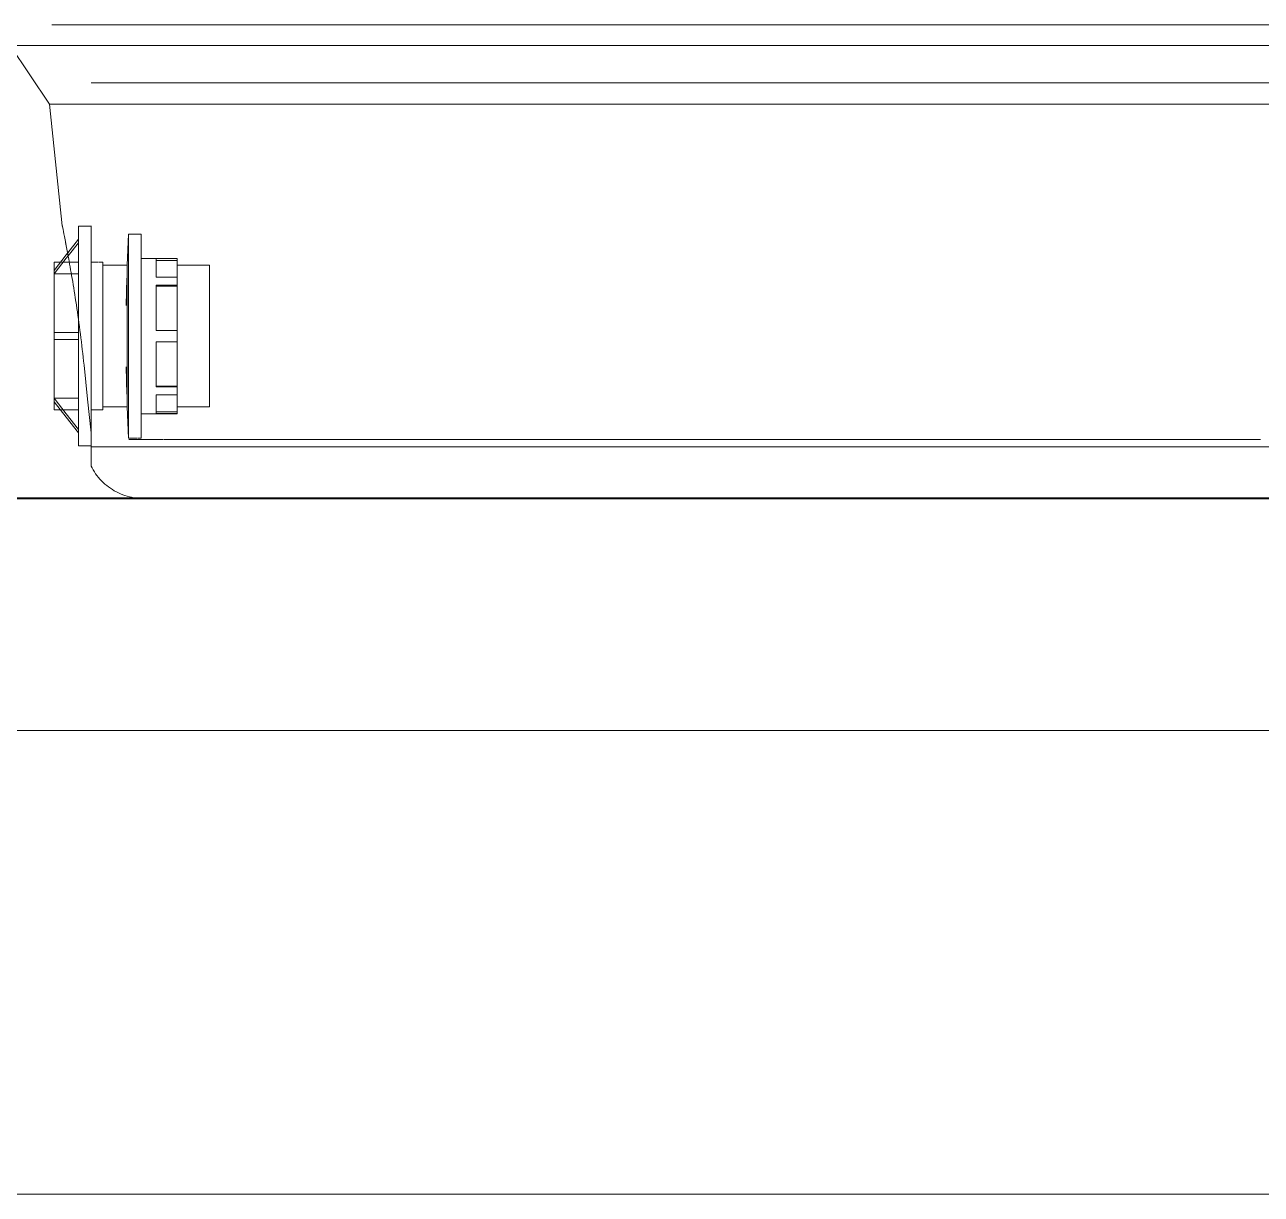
# Model space of a CAD drawing. Header units: metres. Extents: x 15 to 69.3, y -12.4 to 16.4.
# Drawn here: x 25.417 to 25.95, y 2.45 to 2.954 of the extents above; entities that cross this region are included whole.
import ezdxf

# ---------------------------------------------------------------- set-up
doc = ezdxf.new("R2010")
doc.units = ezdxf.units.M
doc.layers.add('1095_ARQ_BASE_COBERTA_dwg', color=7, linetype='Continuous', lineweight=5, true_color=0x767676)
doc.layers.add('A-FLOR', color=7, linetype='Continuous', lineweight=9, true_color=0x007f00)
for name, color, linetype, lineweight in [('A-WALL', 7, 'Continuous', 9), ('KIRYA - PAREDE', 7, 'Continuous', 40), ('KIRYA - PAREDE VISTA', 7, 'Continuous', 15), ('KIRYA - PISO', 7, 'Continuous', 5), ('P-PIPE', 7, 'Continuous', 5), ('P-SANR-FIXT', 7, 'Continuous', 5), ('VEGETAÇÃO', 7, 'Continuous', 5)]:
    doc.layers.add(name, color=color, linetype=linetype, lineweight=lineweight)

# ---------------------------------------------------------------- blocks, each defined once
blk = doc.blocks.new('1095_ARQ_BASE_COBERTA_dwg_A$C015C14DD-V19-AA')
at = {"layer": 'VEGETAÇÃO'}
for p, q in [((-14.60101, 2.75), (-14.94058, 2.75)), ((-14.56266, 2.75), (-14.76231, 2.75))]:
    blk.add_line(p, q, dxfattribs=at)
at = {"layer": 'VEGETAÇÃO', "flags": 128}
for points in [[(-14.76231, 2.75), (-15.13943, 2.75), (-15.22817, 2.75), (-15.40564, 2.75), (-15.6799, 2.75), (-15.84931, 2.75), (-15.98629, 2.75)], [(-15.86494, 2.75), (-15.87561, 2.75), (-15.84361, 2.75), (-15.7796, 2.75), (-15.6799, 2.75), (-15.64388, 2.75), (-15.56092, 2.75), (-15.38345, 2.75), (-15.20598, 2.75), (-15.1838, 2.75), (-15.33909, 2.75), (-15.36127, 2.75)], [(-15.74521, 2.75), (-15.40564, 2.75), (-15.13138, 2.75)], [(-15.73563, 2.75), (-15.46044, 2.75), (-15.18618, 2.75)], [(-15.73563, 2.75), (-15.46044, 2.75), (-15.18618, 2.75)], [(-15.66851, 2.75), (-15.56433, 2.75), (-15.22475, 2.75)], [(-15.65063, 2.75), (-15.37544, 2.75), (-15.10118, 2.75)], [(-15.61285, 2.75), (-15.33766, 2.75), (-15.0634, 2.75)], [(-15.56462, 2.75), (-15.46044, 2.75), (-15.12086, 2.75)], [(-15.56462, 2.75), (-15.46044, 2.75), (-15.12086, 2.75)], [(-15.48117, 2.75), (-15.20598, 2.75), (-15.54556, 2.75)], [(-15.45899, 2.75), (-15.1838, 2.75), (-15.52338, 2.75)], [(-15.31017, 2.75), (-15.20598, 2.75), (-15.48024, 2.75)], [(-15.47963, 2.75), (-15.37544, 2.75), (-15.03586, 2.75)], [(-15.18525, 2.75), (-15.46044, 2.75), (-15.35476, 2.75)], [(-15.18525, 2.75), (-15.46044, 2.75), (-15.35476, 2.75)], [(-15.28799, 2.75), (-15.1838, 2.75), (-15.45806, 2.75)], [(-15.44185, 2.75), (-15.33766, 2.75), (-14.99809, 2.75)], [(-15.06606, 2.75), (-15.40564, 2.75), (-15.13045, 2.75)], [(-15.10025, 2.75), (-15.37544, 2.75), (-15.26976, 2.75)], [(-15.36127, 2.75), (-15.27253, 2.75), (-15.09507, 2.75), (-15.02852, 2.75), (-15.13943, 2.75)], [(-15.06248, 2.75), (-15.33766, 2.75), (-15.23198, 2.75)], [(-15.25934, 2.75), (-14.98415, 2.75), (-15.32373, 2.75)], [(-15.31836, 2.75), (-14.97878, 2.75), (-15.25304, 2.75)], [(-15.04171, 2.75), (-15.3169, 2.75), (-15.21122, 2.75)], [(-15.04264, 2.75), (-15.3169, 2.75), (-14.97733, 2.75)], [(-15.23715, 2.75), (-14.96197, 2.75), (-15.30154, 2.75)], [(-15.28058, 2.75), (-14.941, 2.75), (-15.21526, 2.75)], [(-15.08833, 2.75), (-14.98415, 2.75), (-15.25841, 2.75)], [(-15.25397, 2.75), (-14.97878, 2.75), (-14.70452, 2.75)], [(-15.06615, 2.75), (-14.96197, 2.75), (-15.23622, 2.75)], [(-15.1706, 2.75), (-14.89541, 2.75), (-15.23499, 2.75)], [(-15.22391, 2.75), (-14.88434, 2.75), (-15.1586, 2.75)], [(-15.21619, 2.75), (-14.941, 2.75), (-14.66674, 2.75)], [(-14.9308, 2.75), (-15.20598, 2.75), (-15.1003, 2.75)], [(-14.93172, 2.75), (-15.20598, 2.75), (-14.86641, 2.75)], [(-14.90861, 2.75), (-15.1838, 2.75), (-15.07812, 2.75)], [(-14.90954, 2.75), (-15.1838, 2.75), (-14.84422, 2.75)], [(-14.9996, 2.75), (-14.89541, 2.75), (-15.16967, 2.75)], [(-15.15952, 2.75), (-14.88434, 2.75), (-14.61008, 2.75)], [(-15.0375, 2.75), (-14.76231, 2.75), (-15.10189, 2.75)], [(-15.08296, 2.75), (-14.97878, 2.75), (-14.6392, 2.75)], [(-15.05391, 2.75), (-14.71434, 2.75), (-14.9886, 2.75)], [(-15.04519, 2.75), (-14.941, 2.75), (-14.60143, 2.75)], [(-15.04447, 2.75), (-14.70489, 2.75), (-14.97915, 2.75)], [(-14.8665, 2.75), (-14.76231, 2.75), (-15.03657, 2.75)], [(-15.03503, 2.75), (-14.69545, 2.75), (-14.96971, 2.75)], [(-14.98952, 2.75), (-14.71434, 2.75), (-14.44008, 2.75)], [(-14.98852, 2.75), (-14.88434, 2.75), (-14.54476, 2.75)], [(-14.70896, 2.75), (-14.98415, 2.75), (-14.87846, 2.75)], [(-14.70989, 2.75), (-14.98415, 2.75), (-14.64457, 2.75)], [(-14.98008, 2.75), (-14.70489, 2.75), (-14.43063, 2.75)], [(-14.70359, 2.75), (-14.97878, 2.75), (-14.87309, 2.75)], [(-14.97836, 2.75), (-14.63878, 2.75), (-14.91304, 2.75)], [(-14.97064, 2.75), (-14.69545, 2.75), (-14.42119, 2.75)], [(-14.68678, 2.75), (-14.96197, 2.75), (-14.85628, 2.75)], [(-14.68771, 2.75), (-14.96197, 2.75), (-14.62239, 2.75)], [(-14.66582, 2.75), (-14.941, 2.75), (-14.83532, 2.75)], [(-14.94058, 2.75), (-14.60101, 2.75), (-14.87527, 2.75)], [(-14.91397, 2.75), (-14.63878, 2.75), (-14.36452, 2.75)], [(-14.83785, 2.75), (-14.56266, 2.75), (-14.90224, 2.75)], [(-14.62023, 2.75), (-14.89541, 2.75), (-14.78973, 2.75)], [(-14.62116, 2.75), (-14.89541, 2.75), (-14.55584, 2.75)], [(-14.60915, 2.75), (-14.88434, 2.75), (-14.77865, 2.75)], [(-14.87619, 2.75), (-14.60101, 2.75), (-14.32675, 2.75)], [(-14.87619, 2.75), (-14.60101, 2.75), (-14.32675, 2.75)], [(-14.87527, 2.75), (-14.60101, 2.75), (-14.70519, 2.75)], [(-14.85558, 2.75), (-14.51601, 2.75), (-14.79027, 2.75)], [(-14.66685, 2.75), (-14.56266, 2.75), (-14.83692, 2.75)], [(-14.81852, 2.75), (-14.71434, 2.75), (-14.37476, 2.75)], [(-14.80908, 2.75), (-14.70489, 2.75), (-14.36532, 2.75)], [(-14.79963, 2.75), (-14.69545, 2.75), (-14.35587, 2.75)], [(-14.79892, 2.75), (-14.45934, 2.75), (-14.7336, 2.75)], [(-14.79892, 2.75), (-14.45934, 2.75), (-14.7336, 2.75)], [(-14.79119, 2.75), (-14.51601, 2.75), (-14.24175, 2.75)], [(-14.48713, 2.75), (-14.76231, 2.75), (-14.65663, 2.75)], [(-14.48805, 2.75), (-14.76231, 2.75), (-14.42274, 2.75)], [(-14.74297, 2.75), (-14.63878, 2.75), (-14.29921, 2.75)], [(-14.73453, 2.75), (-14.45934, 2.75), (-14.18508, 2.75)], [(-14.73453, 2.75), (-14.45934, 2.75), (-14.18508, 2.75)], [(-14.73281, 2.75), (-14.39323, 2.75), (-14.66749, 2.75)], [(-14.66038, 2.75), (-14.38519, 2.75), (-14.72477, 2.75)], [(-14.72336, 2.75), (-14.38379, 2.75), (-14.65805, 2.75)], [(-14.43915, 2.75), (-14.71434, 2.75), (-14.60865, 2.75)], [(-14.70519, 2.75), (-14.60101, 2.75), (-14.26143, 2.75)], [(-14.42971, 2.75), (-14.70489, 2.75), (-14.59921, 2.75)]]:
    blk.add_lwpolyline(points, dxfattribs=at)
blk = doc.blocks.new('1095_ARQ_BASE_COBERTA_dwg-3608433-AA')
at = {"layer": 'KIRYA - PAREDE'}
blk.add_line((-13.86098, 2.75), (-15.98629, 2.75), dxfattribs=at)
at = {"layer": 'KIRYA - PAREDE VISTA'}
for p, q in [((-15.98629, 2.75), (-15.1645, 2.75)), ((-13.46031, 2.75), (-15.98629, 2.75)), ((-15.18542, 2.75), (-15.58181, 2.75)), ((-14.93082, 2.75), (-15.09989, 2.75)), ((-14.76175, 2.75), (-15.09989, 2.75)), ((-14.76175, 2.75), (-14.93082, 2.75)), ((-14.71362, 2.75), (-14.01362, 2.75)), ((-14.01362, 2.75), (-14.71362, 2.75))]:
    blk.add_line(p, q, dxfattribs=at)
at = {"layer": 'KIRYA - PAREDE VISTA', "color": 253, "true_color": 0xa6a6a6}
for p, q in [((-14.58614, 2.75), (-15.18542, 2.75)), ((-15.1645, 2.75), (-14.58614, 2.75))]:
    blk.add_line(p, q, dxfattribs=at)
at = {"layer": 'KIRYA - PISO'}
for p, q in [((-11.81764, 2.75), (-15.98641, 2.75)), ((-11.81796, 2.75), (-15.98629, 2.75)), ((-11.81796, 2.75), (-15.98629, 2.75)), ((-11.81796, 2.75), (-15.98629, 2.75)), ((-11.81796, 2.75), (-15.98629, 2.75)), ((-11.8178, 2.75), (-15.5673, 2.75))]:
    blk.add_line(p, q, dxfattribs=at)
at = {"layer": 'KIRYA - PISO', "flags": 128}
blk.add_lwpolyline([(-11.81796, 2.75), (-15.81001, 2.75), (-15.98629, 2.75)], dxfattribs=at)
blk.add_blockref('1095_ARQ_BASE_COBERTA_dwg_A$C015C14DD-V19-AA', (0, 0))
blk = doc.blocks.new('Caixa d_água de polietileno 1000 a 5000 Litros - Fortlev - 1000 L-3619391-AA')
at = {"layer": 'P-SANR-FIXT', "color": 254, "true_color": 0xd2d2d2}
for p, q in [((-15.21869, 2.95423), (-15.22477, 2.95423)), ((-14.79599, 2.95423), (-15.22477, 2.95423)), ((-15.07896, 2.95423), (-15.21869, 2.95423)), ((-14.08479, 2.95423), (-15.07896, 2.95423)), ((-14.67039, 2.95423), (-14.79599, 2.95423)), ((-15.20784, 2.92914), (-14.66919, 2.92914)), ((-15.20784, 2.92914), (-14.24796, 2.92914)), ((-15.20781, 2.86748), (-15.20781, 2.81325)), ((-15.20781, 2.81299), (-15.20781, 2.80748)), ((-15.20781, 2.77823), (-15.20781, 2.80748)), ((-15.20752, 2.77225), (-15.20781, 2.77225)), ((-15.18831, 2.77534), (-15.19164, 2.77534)), ((-15.18831, 2.77534), (-15.19164, 2.77534)), ((-15.17676, 2.77534), (-15.18809, 2.77534)), ((-15.17751, 2.77534), (-15.18809, 2.77534)), ((-15.17676, 2.77534), (-15.17751, 2.77534)), ((-14.70382, 2.77534), (-15.17651, 2.77534)), ((-15.06863, 2.77534), (-15.17651, 2.77534)), ((-15.01131, 2.77534), (-15.06863, 2.77534)), ((-14.71184, 2.77534), (-15.01131, 2.77534)), ((-14.70382, 2.77534), (-14.71184, 2.77534))]:
    blk.add_line(p, q, dxfattribs=at)
at = {"layer": 'P-SANR-FIXT', "color": 8, "true_color": 0x808080}
for p, q in [((-15.24281, 2.94521), (-15.2258, 2.92)), ((-15.24281, 2.94521), (-14.01281, 2.94521)), ((-15.2258, 2.92), (-15.22028, 2.86748)), ((-14.02981, 2.92), (-15.2258, 2.92)), ((-14.68135, 2.77225), (-15.20781, 2.77225))]:
    blk.add_line(p, q, dxfattribs=at)
at = {"layer": 'P-SANR-FIXT', "color": 7, "true_color": 0xefefef}
for p, q in [((-15.24281, 2.94521), (-15.21878, 2.94521)), ((-15.20725, 2.92), (-15.2258, 2.92)), ((-15.20513, 2.77225), (-15.20752, 2.77225)), ((-15.19028, 2.77225), (-15.20498, 2.77225))]:
    blk.add_line(p, q, dxfattribs=at)
at = {"layer": 'P-SANR-FIXT', "color": 7, "true_color": 0xf9f9f9}
for p, q in [((-15.21878, 2.94521), (-15.21819, 2.94521)), ((-15.21789, 2.94521), (-15.20403, 2.94521)), ((-15.20403, 2.94521), (-15.07474, 2.94521)), ((-15.07463, 2.94521), (-14.49708, 2.94521)), ((-15.20583, 2.92), (-15.20725, 2.92)), ((-15.20127, 2.92), (-15.20573, 2.92)), ((-15.13087, 2.92), (-15.20101, 2.92)), ((-14.83678, 2.92), (-15.13087, 2.92)), ((-14.62781, 2.92), (-14.83678, 2.92)), ((-15.18856, 2.77225), (-15.18982, 2.77225)), ((-15.1874, 2.77225), (-15.18854, 2.77225)), ((-15.17776, 2.77225), (-15.1874, 2.77225)), ((-15.12959, 2.77225), (-15.17759, 2.77225)), ((-14.95491, 2.77225), (-15.1294, 2.77225)), ((-14.68135, 2.77225), (-14.95491, 2.77225))]:
    blk.add_line(p, q, dxfattribs=at)
at = {"layer": 'P-SANR-FIXT', "color": 8, "true_color": 0x808080, "flags": 128}
for points in [[(-15.2109, 2.80748), (-15.20935, 2.79286), (-15.20781, 2.77823)], [(-15.18542, 2.75), (-15.18642, 2.75002), (-15.18742, 2.75008), (-15.18842, 2.75018), (-15.18941, 2.75032), (-15.19039, 2.7505), (-15.19137, 2.75072), (-15.19233, 2.75097), (-15.19329, 2.75127), (-15.19423, 2.7516), (-15.19516, 2.75197), (-15.19607, 2.75238), (-15.19697, 2.75283), (-15.19785, 2.7533), (-15.1987, 2.75382), (-15.19954, 2.75437), (-15.20035, 2.75495), (-15.20114, 2.75556), (-15.20191, 2.7562), (-15.20265, 2.75688), (-15.20336, 2.75758), (-15.20404, 2.75831), (-15.20469, 2.75907), (-15.20532, 2.75985), (-15.2059, 2.76066), (-15.20646, 2.76149), (-15.20699, 2.76234), (-15.20747, 2.76322), (-15.20781, 2.76386)], [(-15.17894, 2.75), (-15.17984, 2.75), (-15.18255, 2.75), (-15.18437, 2.75), (-15.18529, 2.75), (-15.18542, 2.75)], [(-15.18542, 2.75), (-15.18498, 2.75), (-15.18364, 2.75), (-15.18141, 2.75), (-15.1783, 2.75), (-15.17431, 2.75), (-15.16944, 2.75), (-15.16371, 2.75), (-15.15712, 2.75), (-15.14968, 2.75), (-15.14141, 2.75), (-15.13231, 2.75), (-15.12241, 2.75), (-15.11172, 2.75), (-15.10025, 2.75), (-15.08803, 2.75), (-15.07507, 2.75), (-15.0614, 2.75), (-15.04703, 2.75), (-15.03199, 2.75), (-15.0163, 2.75), (-15, 2.75), (-14.98309, 2.75), (-14.96562, 2.75), (-14.94761, 2.75), (-14.92909, 2.75), (-14.91008, 2.75), (-14.89063, 2.75), (-14.87075, 2.75), (-14.85049, 2.75), (-14.82986, 2.75), (-14.80892, 2.75), (-14.78768, 2.75), (-14.76619, 2.75), (-14.74448, 2.75), (-14.72258, 2.75), (-14.70053, 2.75)]]:
    blk.add_lwpolyline(points, dxfattribs=at)
at = {"layer": 'P-SANR-FIXT', "color": 254, "true_color": 0xd2d2d2, "flags": 128}
for points in [[(-15.08112, 2.75), (-15.09375, 2.75), (-15.10562, 2.75), (-15.11674, 2.75), (-15.12707, 2.75), (-15.1366, 2.75), (-15.14532, 2.75), (-15.15321, 2.75), (-15.16026, 2.75), (-15.16645, 2.75), (-15.17179, 2.75), (-15.17626, 2.75), (-15.17894, 2.75)], [(-14.71092, 2.75), (-14.73268, 2.75), (-14.7545, 2.75), (-14.77611, 2.75), (-14.79749, 2.75), (-14.8186, 2.75), (-14.8394, 2.75), (-14.85986, 2.75), (-14.87995, 2.75), (-14.89964, 2.75), (-14.91889, 2.75), (-14.93767, 2.75), (-14.95597, 2.75), (-14.97373, 2.75), (-14.99094, 2.75), (-15.00758, 2.75), (-15.0236, 2.75), (-15.03899, 2.75), (-15.05372, 2.75), (-15.06778, 2.75), (-15.08112, 2.75)], [(-14.58614, 2.75), (-14.59949, 2.75), (-14.62179, 2.75), (-14.64409, 2.75), (-14.66636, 2.75), (-14.68858, 2.75), (-14.7107, 2.75)]]:
    blk.add_lwpolyline(points, dxfattribs=at)
at = {"layer": 'P-SANR-FIXT', "color": 254, "true_color": 0xd2d2d2}
for points, knots in [([(-15.21801, 2.85596), (-15.21841, 2.85807), (-15.21967, 2.86457), (-15.22027, 2.86748), (-15.22028, 2.86748)], [-0.3998113, -0.3998113, -0.3998113, -0.3998113, -0.2857143, 0, 0, 0, 0]), ([(-15.20781, 2.76651), (-15.20781, 2.76683), (-15.20781, 2.76757), (-15.20781, 2.76932), (-15.20781, 2.77098), (-15.20781, 2.77225)], [-0.3333333, -0.3333333, -0.3333333, -0.3333333, -0.25, -0.1666667, 0, 0, 0, 0]), ([(-15.20781, 2.76386), (-15.20781, 2.76384), (-15.20781, 2.7639), (-15.20781, 2.76415), (-15.20781, 2.76445), (-15.20781, 2.76477), (-15.20781, 2.76514), (-15.20781, 2.76566), (-15.20781, 2.7662), (-15.20781, 2.76651)], [-1, -1, -1, -1, -0.8333333, -0.75, -0.6666667, -0.5833333, -0.5, -0.4166667, -0.3333333, -0.3333333, -0.3333333, -0.3333333])]:
    blk.add_open_spline(points, degree=3, knots=knots, dxfattribs=at)
at = {"layer": 'P-SANR-FIXT', "color": 8, "true_color": 0x808080}
for points, knots in [([(-15.22028, 2.86748), (-15.22027, 2.86748), (-15.21962, 2.86436), (-15.21776, 2.8547), (-15.21605, 2.84512), (-15.21421, 2.83368), (-15.21242, 2.82093), (-15.21138, 2.81197), (-15.2109, 2.80748)], [-1, -1, -1, -1, -0.714286, -0.571429, -0.428571, -0.285714, -0.142857, 0, 0, 0, 0]), ([(-15.20781, 2.77225), (-15.20781, 2.77098), (-15.20781, 2.76932), (-15.20781, 2.76757), (-15.20781, 2.76646), (-15.20781, 2.76566), (-15.20781, 2.76514), (-15.20781, 2.76477), (-15.20781, 2.76445), (-15.20781, 2.76415), (-15.20781, 2.7639), (-15.20781, 2.76384), (-15.20781, 2.76386)], [-1, -1, -1, -1, -0.833333, -0.75, -0.666667, -0.583333, -0.5, -0.416667, -0.333333, -0.25, -0.166667, 0, 0, 0, 0])]:
    blk.add_open_spline(points, degree=3, knots=knots, dxfattribs=at)
for points in [[(-15.20781, 2.77823), (-15.20781, 2.7772), (-15.20781, 2.77518), (-15.20781, 2.77321), (-15.20781, 2.77225)], [(-15.20781, 2.77225), (-15.20781, 2.77238), (-15.20781, 2.77251), (-15.20781, 2.77264)]]:
    blk.add_open_spline(points, degree=3, dxfattribs=at)
at = {"layer": 'P-SANR-FIXT', "color": 7, "true_color": 0xefefef}
blk.add_open_spline([(-15.20781, 2.77348), (-15.20781, 2.77374), (-15.20781, 2.774), (-15.20781, 2.77425)], degree=3, dxfattribs=at)
at = {"layer": 'P-SANR-FIXT', "color": 254, "true_color": 0xd2d2d2}
blk.add_open_spline([(-15.20781, 2.77264), (-15.20781, 2.77292), (-15.20781, 2.7732), (-15.20781, 2.77348)], degree=3, dxfattribs=at)
blk = doc.blocks.new('Adaptador Soldavel com Anel para Caixa Dagua - Fortlev - Standard-3573931-AA')
at = {"layer": 'P-PIPE', "color": 253, "true_color": 0xa6a6a6}
for p, q in [((-15.20781, 2.86735), (-15.21331, 2.86735)), ((-15.21331, 2.86735), (-15.21331, 2.86174)), ((-15.20781, 2.82), (-15.20781, 2.86735)), ((-15.21331, 2.86174), (-15.21786, 2.85591)), ((-15.21331, 2.86024), (-15.21331, 2.86174)), ((-15.19181, 2.864), (-15.19225, 2.8505)), ((-15.18631, 2.864), (-15.19181, 2.864)), ((-15.19181, 2.86333), (-15.19181, 2.864)), ((-15.19181, 2.82), (-15.19181, 2.86332)), ((-15.18631, 2.8314), (-15.18631, 2.864)), ((-15.21773, 2.85458), (-15.21331, 2.86024)), ((-15.21331, 2.86024), (-15.21331, 2.82698)), ((-15.21331, 2.85185), (-15.21727, 2.85185)), ((-15.20491, 2.85185), (-15.20781, 2.85185)), ((-15.20281, 2.85185), (-15.20473, 2.85185)), ((-15.20281, 2.82), (-15.20281, 2.85185)), ((-15.17081, 2.8535), (-15.18631, 2.8535)), ((-15.17981, 2.85341), (-15.17981, 2.84536)), ((-15.17981, 2.85341), (-15.17081, 2.85341)), ((-15.17081, 2.85263), (-15.17981, 2.85263)), ((-15.17081, 2.85341), (-15.17081, 2.8535)), ((-15.17081, 2.85341), (-15.17081, 2.85263)), ((-15.17081, 2.84545), (-15.17081, 2.85263)), ((-15.21612, 2.8468), (-15.21331, 2.8468)), ((-15.19225, 2.8505), (-15.20281, 2.8505)), ((-15.19225, 2.8505), (-15.19225, 2.84641)), ((-15.19225, 2.84635), (-15.19225, 2.82)), ((-15.15681, 2.8505), (-15.17081, 2.8505)), ((-15.15681, 2.82), (-15.15681, 2.8505)), ((-15.19242, 2.845), (-15.19281, 2.8332)), ((-15.17081, 2.84536), (-15.17981, 2.84536)), ((-15.17981, 2.8419), (-15.17981, 2.82245)), ((-15.17981, 2.8419), (-15.17081, 2.8419)), ((-15.17081, 2.84157), (-15.17981, 2.84157)), ((-15.17081, 2.8419), (-15.17081, 2.84536)), ((-15.17081, 2.8419), (-15.17081, 2.84157)), ((-15.17081, 2.82246), (-15.17081, 2.84157)), ((-15.18631, 2.82), (-15.18631, 2.83139)), ((-15.20781, 2.81314), (-15.20781, 2.82)), ((-15.20281, 2.78815), (-15.20281, 2.82)), ((-15.19225, 2.82), (-15.19225, 2.7895)), ((-15.19181, 2.776), (-15.19181, 2.82)), ((-15.18631, 2.776), (-15.18631, 2.82)), ((-15.17081, 2.82245), (-15.17981, 2.82245)), ((-15.17081, 2.82), (-15.17081, 2.82245)), ((-15.17081, 2.81755), (-15.17081, 2.82)), ((-15.15681, 2.7895), (-15.15681, 2.82)), ((-15.17981, 2.81755), (-15.17981, 2.7981)), ((-15.17979, 2.81755), (-15.17081, 2.81755)), ((-15.17081, 2.79843), (-15.17081, 2.81754)), ((-15.20781, 2.79633), (-15.20781, 2.81288)), ((-15.19281, 2.8068), (-15.19242, 2.795)), ((-15.17081, 2.79843), (-15.17981, 2.79843)), ((-15.17081, 2.7981), (-15.17981, 2.7981)), ((-15.17081, 2.79843), (-15.17081, 2.7981)), ((-15.17081, 2.79464), (-15.17081, 2.7981)), ((-15.20781, 2.77309), (-15.20781, 2.79618)), ((-15.17981, 2.79464), (-15.17981, 2.78659)), ((-15.17981, 2.79464), (-15.17081, 2.79464)), ((-15.17081, 2.78737), (-15.17081, 2.79455)), ((-15.20759, 2.78815), (-15.20281, 2.78815)), ((-15.20281, 2.7895), (-15.19225, 2.7895)), ((-15.19225, 2.7895), (-15.19181, 2.776)), ((-15.17081, 2.78737), (-15.17981, 2.78737)), ((-15.17081, 2.7895), (-15.15681, 2.7895)), ((-15.17081, 2.78737), (-15.17081, 2.78659)), ((-15.18631, 2.7865), (-15.17081, 2.7865)), ((-15.17081, 2.78659), (-15.17981, 2.78659)), ((-15.17081, 2.7865), (-15.17081, 2.78659)), ((-15.19181, 2.776), (-15.18803, 2.776)), ((-15.18776, 2.776), (-15.18631, 2.776))]:
    blk.add_line(p, q, dxfattribs=at)
at = {"layer": 'P-PIPE', "color": 254, "true_color": 0xdfdfdf}
blk.add_line((-15.21331, 2.86735), (-15.21331, 2.86712), dxfattribs=at)
at = {"layer": 'P-PIPE'}
for p, q in [((-15.21727, 2.85185), (-15.22381, 2.85185)), ((-15.22381, 2.85185), (-15.22381, 2.8483)), ((-15.22381, 2.8468), (-15.22381, 2.8483)), ((-15.22381, 2.8468), (-15.22381, 2.8215)), ((-15.22381, 2.8468), (-15.21638, 2.8468)), ((-15.21331, 2.82698), (-15.21331, 2.8215)), ((-15.22381, 2.82), (-15.22381, 2.8215)), ((-15.22381, 2.8185), (-15.22381, 2.82)), ((-15.21331, 2.82), (-15.21331, 2.8215)), ((-15.21331, 2.8185), (-15.21331, 2.82)), ((-15.22381, 2.8185), (-15.22381, 2.7932)), ((-15.21331, 2.8185), (-15.21331, 2.77976)), ((-15.22381, 2.7917), (-15.22381, 2.7932)), ((-15.21331, 2.7932), (-15.22381, 2.7932)), ((-15.22381, 2.7917), (-15.22381, 2.78815)), ((-15.22381, 2.78815), (-15.21331, 2.78815)), ((-15.21331, 2.77826), (-15.21331, 2.77976)), ((-15.21331, 2.77826), (-15.21331, 2.77265)), ((-15.21331, 2.77265), (-15.20781, 2.77265)), ((-15.20781, 2.77265), (-15.20781, 2.77309))]:
    blk.add_line(p, q, dxfattribs=at)
at = {"layer": 'P-PIPE', "flags": 128}
for points in [[(-15.21798, 2.85576), (-15.21856, 2.85502), (-15.22381, 2.8483)], [(-15.22381, 2.8468), (-15.21856, 2.85352), (-15.21773, 2.85458)], [(-15.21331, 2.8215), (-15.21856, 2.8215), (-15.22381, 2.8215)], [(-15.22381, 2.8185), (-15.21856, 2.8185), (-15.21331, 2.8185)], [(-15.21331, 2.77976), (-15.21856, 2.78648), (-15.22381, 2.7932)], [(-15.22381, 2.7917), (-15.21856, 2.78498), (-15.21331, 2.77826)]]:
    blk.add_lwpolyline(points, dxfattribs=at)

msp = doc.modelspace()

# ---------------------------------------------------------------- linework, layer by layer
at = {"layer": 'A-FLOR', "color": 9, "true_color": 0xaad4aa}
for p, q in [((28.72534, 2.75), (25.07534, 2.75)), ((25.22534, 2.65), (28.57534, 2.65))]:
    msp.add_line(p, q, dxfattribs=at)
at = {"layer": 'A-WALL', "color": 253, "true_color": 0xaaaaaa}
msp.add_line((25.07534, 2.45), (28.72534, 2.45), dxfattribs=at)

# ---------------------------------------------------------------- block references
at = {"layer": '1095_ARQ_BASE_COBERTA_dwg', "color": 7}
msp.add_blockref('1095_ARQ_BASE_COBERTA_dwg-3608433-AA', (40.65314, 0), dxfattribs=at)
at = {"layer": 'P-PIPE', "color": 253, "true_color": 0xa6a6a6}
msp.add_blockref('Adaptador Soldavel com Anel para Caixa Dagua - Fortlev - Standard-3573931-AA', (40.65314, 0), dxfattribs=at)
at = {"layer": 'P-SANR-FIXT', "color": 254, "true_color": 0xd2d2d2}
msp.add_blockref('Caixa d_água de polietileno 1000 a 5000 Litros - Fortlev - 1000 L-3619391-AA', (40.65314, 0), dxfattribs=at)

doc.saveas('drawing.dxf')
